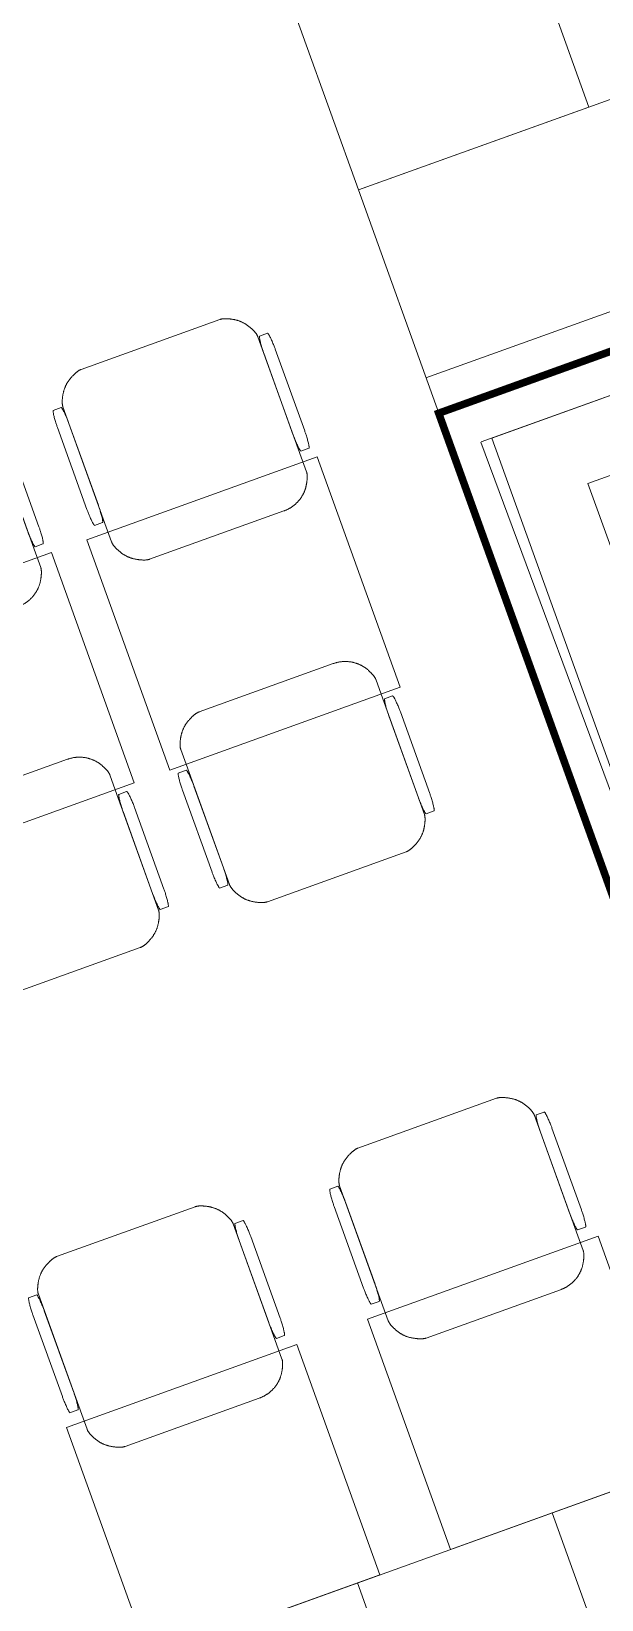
# Model space of a CAD drawing. Header units: centimetres. Extents: x 139057 to 200038, y 34824 to 80516.
# Drawn here: x 175576 to 175727.4, y 55373.2 to 55789.7 of the extents above; entities that cross this region are included whole.
import ezdxf

# ---------------------------------------------------------------- set-up
doc = ezdxf.new("R2010")
doc.units = ezdxf.units.CM
doc.header["$LTSCALE"] = 100
doc.layers.get('0').update_dxf_attribs({"lineweight": 0})
doc.layers.add('430_TAVOLATI_001-AM_0', color=3, linetype='Continuous', lineweight=0)
doc.layers.add('461_LAYOUT_SCHEMATICO_001-AM_0', color=11, linetype='Continuous', lineweight=0)
doc.layers.add('giunti ottone', color=7, linetype='Continuous', true_color=0xcbbc95)

# ---------------------------------------------------------------- blocks, each defined once
blk = doc.blocks.new('ARD Chair- KARTELL_Piuma')
for points in [[(-275, 149), (-275, 190.6), (-275, 191.4), (-275, 192.1), (-274.9, 192.9), (-274.8, 193.7), (-274.7, 194.6), (-274.6, 195.4), (-274.4, 196.3), (-274.2, 197.1), (-274, 198), (-273.8, 198.9), (-273.5, 199.9), (-273.3, 200.8), (-273, 201.8), (-272.6, 202.8), (-272.3, 203.8), (-271.9, 204.8), (-271.5, 205.8), (-271.1, 206.8), (-270.7, 207.9), (-270.2, 209), (-269.7, 210.1), (-269.2, 211.2), (-268.7, 212.3), (-268.1, 213.5), (-267.5, 214.7), (-266.9, 215.8), (-266.3, 217), (-265.6, 218.3), (-264.9, 219.5), (-264.2, 220.8), (-263.5, 222), (-262.7, 223.3), (-261.9, 224.6), (-261.1, 225.9), (-260.3, 227.1), (-259.5, 228.4), (-258.7, 229.6), (-257.8, 230.8), (-256.9, 232), (-256, 233.1), (-255.1, 234.3), (-254.2, 235.4), (-253.2, 236.5), (-252.2, 237.6), (-251.3, 238.7), (-250.3, 239.8), (-249.2, 240.8), (-248.2, 241.8), (-247.1, 242.9), (-246.1, 243.9), (-245, 244.8), (-243.9, 245.8), (-242.7, 246.7), (-241.6, 247.7), (-240.4, 248.6), (-239.2, 249.5), (-238, 250.3), (-236.8, 251.2), (-235.6, 252), (-234.3, 252.9), (-233.1, 253.7), (-231.8, 254.5), (-230.5, 255.2), (-229.2, 256), (-227.8, 256.7), (-226.5, 257.5), (-225.3, 258.1), (-224, 258.8), (-222.7, 259.5), (-221.5, 260.1), (-220.3, 260.7), (-219.1, 261.2), (-217.9, 261.8), (-216.8, 262.3), (-215.6, 262.8), (-214.5, 263.3), (-213.4, 263.8), (-212.3, 264.2), (-211.2, 264.6), (-210.1, 265), (-209.1, 265.3), (-208.1, 265.7), (-207.1, 266), (-206.1, 266.3), (-205.1, 266.6), (-204.2, 266.8), (-203.2, 267), (-202.3, 267.2), (-201.4, 267.4), (-200.5, 267.5), (-199.7, 267.7), (-198.8, 267.8), (-198, 267.9), (-197.2, 267.9), (-196.4, 268), (-195.6, 268), (183.3, 268)], [(183.3, 268), (184.9, 268), (186.4, 267.9), (187.9, 267.9), (189.4, 267.8), (190.9, 267.7), (192.4, 267.5), (193.9, 267.4), (195.4, 267.2), (196.9, 267), (198.4, 266.8), (199.8, 266.6), (201.3, 266.3), (202.7, 266), (204.2, 265.7), (205.6, 265.3), (207.1, 265), (208.5, 264.6), (209.9, 264.2), (211.3, 263.8), (212.8, 263.3), (214.2, 262.8), (215.6, 262.3), (216.9, 261.8), (218.3, 261.2), (219.7, 260.7), (221.1, 260.1), (222.4, 259.5), (223.8, 258.8), (225.1, 258.1), (226.5, 257.5), (227.8, 256.7), (229.2, 256), (230.5, 255.2), (231.8, 254.5), (233.1, 253.7), (234.3, 252.9), (235.6, 252), (236.8, 251.2), (238, 250.3), (239.2, 249.5), (240.4, 248.6), (241.6, 247.7), (242.7, 246.7), (243.9, 245.8), (245, 244.8), (246.1, 243.9), (247.1, 242.9), (248.2, 241.8), (249.2, 240.8), (250.3, 239.8), (251.3, 238.7), (252.2, 237.6), (253.2, 236.5), (254.2, 235.4), (255.1, 234.3), (256, 233.1), (256.9, 232), (257.8, 230.8), (258.7, 229.6), (259.5, 228.4), (260.3, 227.1), (261.1, 225.9), (261.9, 224.6), (262.7, 223.3), (263.5, 222), (264.2, 220.8), (264.9, 219.5), (265.6, 218.3), (266.3, 217), (266.9, 215.8), (267.5, 214.7), (268.1, 213.5), (268.7, 212.3), (269.2, 211.2), (269.7, 210.1), (270.2, 209), (270.7, 207.9), (271.1, 206.8), (271.5, 205.8), (271.9, 204.8), (272.3, 203.8), (272.6, 202.8), (273, 201.8), (273.3, 200.8), (273.5, 199.9), (273.8, 198.9), (274, 198), (274.2, 197.1), (274.4, 196.3), (274.6, 195.4), (274.7, 194.6), (274.8, 193.7), (274.9, 192.9), (275, 192.1), (275, 191.4), (275, 190.6), (275, 149)], [(275, 149), (275, -190.6), (275, -191.4), (275, -192.1), (274.9, -192.9), (274.8, -193.7), (274.7, -194.6), (274.6, -195.4), (274.4, -196.3), (274.2, -197.1), (274, -198), (273.8, -198.9), (273.5, -199.9), (273.3, -200.8), (273, -201.8), (272.6, -202.8), (272.3, -203.8), (271.9, -204.8), (271.5, -205.8), (271.1, -206.8), (270.7, -207.9), (270.2, -209), (269.7, -210.1), (269.2, -211.2), (268.7, -212.3), (268.1, -213.5), (267.5, -214.7), (266.9, -215.8), (266.3, -217), (265.6, -218.3), (264.9, -219.5), (264.2, -220.8), (263.5, -222), (262.7, -223.3), (261.9, -224.6), (261.1, -225.9), (260.3, -227.1), (259.5, -228.4), (258.7, -229.6), (257.8, -230.8), (256.9, -232), (256, -233.1), (255.1, -234.3), (254.2, -235.4), (253.2, -236.5), (252.2, -237.6), (251.3, -238.7), (250.3, -239.8), (249.2, -240.8), (248.2, -241.8), (247.1, -242.9), (246.1, -243.9), (245, -244.8), (243.9, -245.8), (242.7, -246.7), (241.6, -247.7), (240.4, -248.6), (239.2, -249.5), (238, -250.3), (236.8, -251.2), (235.6, -252), (234.3, -252.9), (233.1, -253.7), (231.8, -254.5), (230.5, -255.2), (229.2, -256), (227.8, -256.7), (226.5, -257.5), (225.3, -258.1), (224, -258.8), (222.7, -259.5), (221.5, -260.1), (220.3, -260.7), (219.1, -261.2), (217.9, -261.8), (216.8, -262.3), (215.6, -262.8), (214.5, -263.3), (213.4, -263.8), (212.3, -264.2), (211.2, -264.6), (210.1, -265), (209.1, -265.3), (208.1, -265.7), (207.1, -266), (206.1, -266.3), (205.1, -266.6), (204.2, -266.8), (203.2, -267), (202.3, -267.2), (201.4, -267.4), (200.5, -267.5), (199.7, -267.7), (198.8, -267.8), (198, -267.9), (197.2, -267.9), (196.4, -268), (195.6, -268), (-195.6, -268), (-196.4, -268), (-197.2, -267.9), (-198, -267.9), (-198.8, -267.8), (-199.7, -267.7), (-200.5, -267.5), (-201.4, -267.4), (-202.3, -267.2), (-203.2, -267), (-204.2, -266.8), (-205.1, -266.6), (-206.1, -266.3), (-207.1, -266), (-208.1, -265.7), (-209.1, -265.3), (-210.1, -265), (-211.2, -264.6), (-212.3, -264.2), (-213.4, -263.8), (-214.5, -263.3), (-215.6, -262.8), (-216.8, -262.3), (-217.9, -261.8), (-219.1, -261.2), (-220.3, -260.7), (-221.5, -260.1), (-222.7, -259.5), (-224, -258.8), (-225.3, -258.1), (-226.5, -257.5), (-227.8, -256.7), (-229.2, -256), (-230.5, -255.2), (-231.8, -254.5), (-233.1, -253.7), (-234.3, -252.9), (-235.6, -252), (-236.8, -251.2), (-238, -250.3), (-239.2, -249.5), (-240.4, -248.6), (-241.6, -247.7), (-242.7, -246.7), (-243.9, -245.8), (-245, -244.8), (-246.1, -243.9), (-247.1, -242.9), (-248.2, -241.8), (-249.2, -240.8), (-250.3, -239.8), (-251.3, -238.7), (-252.2, -237.6), (-253.2, -236.5), (-254.2, -235.4), (-255.1, -234.3), (-256, -233.1), (-256.9, -232), (-257.8, -230.8), (-258.7, -229.6), (-259.5, -228.4), (-260.3, -227.1), (-261.1, -225.9), (-261.9, -224.6), (-262.7, -223.3), (-263.5, -222), (-264.2, -220.8), (-264.9, -219.5), (-265.6, -218.3), (-266.3, -217), (-266.9, -215.8), (-267.5, -214.7), (-268.1, -213.5), (-268.7, -212.3), (-269.2, -211.2), (-269.7, -210.1), (-270.2, -209), (-270.7, -207.9), (-271.1, -206.8), (-271.5, -205.8), (-271.9, -204.8), (-272.3, -203.8), (-272.6, -202.8), (-273, -201.8), (-273.3, -200.8), (-273.5, -199.9), (-273.8, -198.9), (-274, -198), (-274.2, -197.1), (-274.4, -196.3), (-274.6, -195.4), (-274.7, -194.6), (-274.8, -193.7), (-274.9, -192.9), (-275, -192.1), (-275, -191.4), (-275, -190.6), (-275, 149)]]:
    blk.add_lwpolyline(points)
for points in [[(-280.4, 134), (-280.4, 134), (-280.4, 134), (-280.4, 134), (-280.3, 134), (-280.3, 134), (-280.3, 134), (-280.3, 134), (-280.3, 134), (-280.3, 134), (-280.3, 134), (-280.3, 134), (-280.3, 134), (-280.2, 134), (-280.2, 134), (-280.2, 134), (-280.2, 134), (-280.2, 134), (-280.2, 133.9), (-280.2, 133.9), (-280.2, 133.9), (-280.1, 133.9), (-280.1, 133.9), (-280.1, 133.9), (-280.1, 133.9), (-280.1, 133.9), (-280, 133.9), (-280, 133.9), (-280, 133.8), (-280, 133.8), (-279.9, 133.8), (-279.9, 133.8), (-279.9, 133.8), (-279.9, 133.8), (-279.9, 133.7), (-279.8, 133.7), (-279.8, 133.7), (-279.8, 133.7), (-279.8, 133.6), (-279.7, 133.6), (-279.7, 133.6), (-279.7, 133.5), (-279.6, 133.5), (-279.6, 133.4), (-279.5, 133.3), (-279.5, 133.3), (-279.5, 133.2), (-279.4, 133.1), (-279.4, 133), (-279.3, 133), (-279.2, 132.8), (-279.2, 132.6), (-279.1, 132.4), (-279, 132.2), (-278.9, 131.9), (-278.8, 131.7), (-278.7, 131.2), (-278.5, 130.6), (-278.3, 129.9), (-278.2, 129.2), (-278, 128.4), (-277.9, 127.6), (-277.7, 126.7), (-277.5, 125.8), (-277.4, 124.8), (-277.1, 122.8), (-276.8, 120.6), (-276.6, 118.2), (-276.3, 115.6), (-276.1, 112.9), (-275.9, 110), (-275.7, 106.9), (-275.6, 103.9), (-275.4, 101), (-275.3, 98.3), (-275.2, 95.7), (-275.1, 93.3), (-275, 91.1), (-275, 89), (-275, 87.1), (-275, -143.8), (-275, -145.7), (-275, -147.7), (-275.1, -149.9), (-275.2, -152.3), (-275.3, -154.9), (-275.4, -157.6), (-275.6, -160.5), (-275.7, -163.6), (-275.9, -166.6), (-276.1, -169.5), (-276.3, -172.2), (-276.6, -174.8), (-276.8, -177.2), (-277.1, -179.4), (-277.4, -181.5), (-277.5, -182.4), (-277.7, -183.4), (-278, -185.1), (-278.3, -186.5), (-278.6, -187.8), (-278.7, -188.3), (-278.8, -188.8), (-278.9, -189.2), (-279.1, -189.6), (-279.1, -189.8), (-279.2, -189.9), (-279.2, -190), (-279.2, -190.1), (-279.3, -190.2), (-279.3, -190.2), (-279.3, -190.3), (-279.4, -190.3), (-279.4, -190.4), (-279.4, -190.4), (-279.4, -190.4), (-279.4, -190.4), (-279.4, -190.5), (-279.5, -190.5), (-279.5, -190.5), (-279.5, -190.5), (-279.5, -190.5), (-279.5, -190.5), (-279.5, -190.5), (-279.5, -190.5), (-279.5, -190.6), (-279.5, -190.6), (-279.5, -190.6), (-279.5, -190.6), (-279.6, -190.6), (-279.6, -190.6), (-279.6, -190.6), (-279.6, -190.6), (-279.6, -190.6), (-279.6, -190.6), (-279.6, -190.6), (-279.6, -190.6), (-279.6, -190.6), (-279.6, -190.6), (-279.6, -190.6), (-279.6, -190.6), (-279.6, -190.6), (-279.6, -190.6), (-279.6, -190.6), (-279.6, -190.6), (-279.6, -190.6), (-279.7, -190.6), (-279.7, -190.6), (-279.7, -190.6), (-279.7, -190.6), (-302.7, -190.6), (-302.7, -190.6), (-302.7, -190.6), (-302.7, -190.6), (-302.7, -190.6), (-302.7, -190.6), (-302.7, -190.6), (-302.7, -190.6), (-302.7, -190.6), (-302.7, -190.6), (-302.7, -190.6), (-302.7, -190.6), (-302.7, -190.6), (-302.7, -190.6), (-302.8, -190.6), (-302.8, -190.6), (-302.8, -190.6), (-302.8, -190.6), (-302.8, -190.6), (-302.8, -190.6), (-302.8, -190.6), (-302.8, -190.6), (-302.8, -190.6), (-302.8, -190.6), (-302.8, -190.6), (-302.8, -190.5), (-302.8, -190.5), (-302.8, -190.5), (-302.8, -190.5), (-302.9, -190.5), (-302.9, -190.5), (-302.9, -190.5), (-302.9, -190.5), (-302.9, -190.4), (-302.9, -190.4), (-302.9, -190.4), (-303, -190.4), (-303, -190.3), (-303, -190.3), (-303, -190.2), (-303.1, -190.2), (-303.1, -190.1), (-303.1, -190), (-303.2, -189.9), (-303.2, -189.8), (-303.3, -189.6), (-303.4, -189.2), (-303.5, -188.8), (-303.7, -188.3), (-303.8, -187.8), (-304.1, -186.5), (-304.3, -185.1), (-304.6, -183.4), (-304.8, -182.4), (-304.9, -181.5), (-305.2, -179.4), (-305.5, -177.2), (-305.8, -174.8), (-306, -172.2), (-306.2, -169.5), (-306.4, -166.6), (-306.6, -163.6), (-306.8, -160.5), (-306.9, -157.6), (-307.1, -154.9), (-307.2, -152.3), (-307.2, -149.9), (-307.3, -147.7), (-307.3, -145.7), (-307.3, -143.8), (-307.3, 87.1), (-307.3, 89), (-307.3, 91.1), (-307.2, 93.3), (-307.2, 95.7), (-307.1, 98.3), (-306.9, 101), (-306.8, 103.9), (-306.6, 106.9), (-306.4, 110), (-306.2, 112.9), (-306, 115.6), (-305.8, 118.2), (-305.5, 120.6), (-305.2, 122.8), (-304.9, 124.8), (-304.8, 125.8), (-304.6, 126.7), (-304.3, 128.4), (-304.1, 129.9), (-303.8, 131.2), (-303.7, 131.7), (-303.5, 132.2), (-303.4, 132.6), (-303.3, 133), (-303.2, 133.1), (-303.2, 133.3), (-303.1, 133.4), (-303.1, 133.5), (-303.1, 133.5), (-303, 133.6), (-303, 133.6), (-303, 133.7), (-303, 133.7), (-302.9, 133.8), (-302.9, 133.8), (-302.9, 133.8), (-302.9, 133.8), (-302.9, 133.8), (-302.9, 133.9), (-302.9, 133.9), (-302.8, 133.9), (-302.8, 133.9), (-302.8, 133.9), (-302.8, 133.9), (-302.8, 133.9), (-302.8, 133.9), (-302.8, 133.9), (-302.8, 133.9), (-302.8, 133.9), (-302.8, 133.9), (-302.8, 133.9), (-302.8, 134), (-302.8, 134), (-302.8, 134), (-302.8, 134), (-302.7, 134), (-302.7, 134), (-302.7, 134), (-302.7, 134), (-302.7, 134), (-302.7, 134), (-302.7, 134), (-302.7, 134), (-302.7, 134), (-302.7, 134), (-302.7, 134), (-302.7, 134), (-302.7, 134), (-302.7, 134)], [(301.9, 134), (302, 134), (302, 134), (302, 134), (302, 134), (302, 134), (302, 134), (302, 134), (302, 134), (302.1, 134), (302.1, 134), (302.1, 134), (302.1, 134), (302.1, 134), (302.1, 134), (302.1, 134), (302.1, 134), (302.1, 134), (302.2, 133.9), (302.2, 133.9), (302.2, 133.9), (302.2, 133.9), (302.2, 133.9), (302.2, 133.9), (302.3, 133.9), (302.3, 133.9), (302.3, 133.9), (302.3, 133.9), (302.4, 133.8), (302.4, 133.8), (302.4, 133.8), (302.4, 133.8), (302.4, 133.8), (302.5, 133.8), (302.5, 133.7), (302.5, 133.7), (302.5, 133.7), (302.6, 133.7), (302.6, 133.6), (302.6, 133.6), (302.6, 133.6), (302.7, 133.5), (302.7, 133.5), (302.7, 133.4), (302.8, 133.3), (302.8, 133.3), (302.9, 133.2), (302.9, 133.1), (303, 133), (303, 133), (303.1, 132.8), (303.2, 132.6), (303.3, 132.4), (303.3, 132.2), (303.4, 131.9), (303.5, 131.7), (303.7, 131.2), (303.8, 130.6), (304, 129.9), (304.2, 129.2), (304.3, 128.4), (304.5, 127.6), (304.6, 126.7), (304.8, 125.8), (304.9, 124.8), (305.2, 122.8), (305.5, 120.6), (305.8, 118.2), (306, 115.6), (306.2, 112.9), (306.4, 110), (306.6, 106.9), (306.8, 103.9), (306.9, 101), (307.1, 98.3), (307.2, 95.7), (307.2, 93.3), (307.3, 91.1), (307.3, 89), (307.3, 87.1), (307.3, -143.8), (307.3, -145.7), (307.3, -147.7), (307.2, -149.9), (307.2, -152.3), (307.1, -154.9), (306.9, -157.6), (306.8, -160.5), (306.6, -163.6), (306.4, -166.6), (306.2, -169.5), (306, -172.2), (305.8, -174.8), (305.5, -177.2), (305.2, -179.4), (304.9, -181.5), (304.8, -182.4), (304.6, -183.4), (304.3, -185.1), (304.1, -186.5), (303.8, -187.8), (303.7, -188.3), (303.5, -188.8), (303.4, -189.2), (303.3, -189.6), (303.2, -189.8), (303.2, -189.9), (303.1, -190), (303.1, -190.1), (303.1, -190.2), (303, -190.2), (303, -190.3), (303, -190.3), (303, -190.4), (302.9, -190.4), (302.9, -190.4), (302.9, -190.4), (302.9, -190.5), (302.9, -190.5), (302.9, -190.5), (302.9, -190.5), (302.8, -190.5), (302.8, -190.5), (302.8, -190.5), (302.8, -190.5), (302.8, -190.6), (302.8, -190.6), (302.8, -190.6), (302.8, -190.6), (302.8, -190.6), (302.8, -190.6), (302.8, -190.6), (302.8, -190.6), (302.8, -190.6), (302.8, -190.6), (302.8, -190.6), (302.7, -190.6), (302.7, -190.6), (302.7, -190.6), (302.7, -190.6), (302.7, -190.6), (302.7, -190.6), (302.7, -190.6), (302.7, -190.6), (302.7, -190.6), (302.7, -190.6), (302.7, -190.6), (302.7, -190.6), (302.7, -190.6), (302.7, -190.6), (279.7, -190.6), (279.7, -190.6), (279.7, -190.6), (279.7, -190.6), (279.6, -190.6), (279.6, -190.6), (279.6, -190.6), (279.6, -190.6), (279.6, -190.6), (279.6, -190.6), (279.6, -190.6), (279.6, -190.6), (279.6, -190.6), (279.6, -190.6), (279.6, -190.6), (279.6, -190.6), (279.6, -190.6), (279.6, -190.6), (279.6, -190.6), (279.6, -190.6), (279.6, -190.6), (279.5, -190.6), (279.5, -190.6), (279.5, -190.6), (279.5, -190.6), (279.5, -190.5), (279.5, -190.5), (279.5, -190.5), (279.5, -190.5), (279.5, -190.5), (279.5, -190.5), (279.5, -190.5), (279.4, -190.5), (279.4, -190.4), (279.4, -190.4), (279.4, -190.4), (279.4, -190.4), (279.4, -190.3), (279.3, -190.3), (279.3, -190.2), (279.3, -190.2), (279.2, -190.1), (279.2, -190), (279.2, -189.9), (279.1, -189.8), (279.1, -189.6), (278.9, -189.2), (278.8, -188.8), (278.7, -188.3), (278.6, -187.8), (278.3, -186.5), (278, -185.1), (277.7, -183.4), (277.5, -182.4), (277.4, -181.5), (277.1, -179.4), (276.8, -177.2), (276.6, -174.8), (276.3, -172.2), (276.1, -169.5), (275.9, -166.6), (275.7, -163.6), (275.6, -160.5), (275.4, -157.6), (275.3, -154.9), (275.2, -152.3), (275.1, -149.9), (275, -147.7), (275, -145.7), (275, -143.8), (275, 87.1), (275, 89), (275, 91.1), (275.1, 93.3), (275.2, 95.7), (275.3, 98.3), (275.4, 101), (275.6, 103.9), (275.7, 106.9), (275.9, 110), (276.1, 112.9), (276.3, 115.6), (276.6, 118.2), (276.8, 120.6), (277.1, 122.8), (277.4, 124.8), (277.5, 125.8), (277.7, 126.7), (278, 128.4), (278.3, 129.9), (278.6, 131.2), (278.7, 131.7), (278.8, 132.2), (278.9, 132.6), (279.1, 133), (279.1, 133.1), (279.2, 133.3), (279.2, 133.4), (279.2, 133.5), (279.3, 133.5), (279.3, 133.6), (279.3, 133.6), (279.4, 133.7), (279.4, 133.7), (279.4, 133.8), (279.4, 133.8), (279.4, 133.8), (279.4, 133.8), (279.5, 133.8), (279.5, 133.9), (279.5, 133.9), (279.5, 133.9), (279.5, 133.9), (279.5, 133.9), (279.5, 133.9), (279.5, 133.9), (279.5, 133.9), (279.5, 133.9), (279.5, 133.9), (279.6, 133.9), (279.6, 133.9), (279.6, 133.9), (279.6, 134), (279.6, 134), (279.6, 134), (279.6, 134), (279.6, 134), (279.6, 134), (279.6, 134), (279.6, 134), (279.6, 134), (279.6, 134), (279.6, 134), (279.6, 134), (279.6, 134), (279.6, 134), (279.7, 134), (279.7, 134), (279.7, 134), (279.7, 134)]]:
    blk.add_lwpolyline(points, close=True)
blk = doc.blocks.new('ARD Table- 750 x 750 Square')
blk.add_lwpolyline([(375, 375), (375, -375), (-375, -375), (-375, 375)], close=True)
blk = doc.blocks.new('ARD Furniture-Table +1 Chair')
at = {"xscale": 0.8666666666666667, "yscale": 0.8666666666666667, "zscale": 0.8666666666666667}
blk.add_blockref('ARD Table- 750 x 750 Square', (50, 258.5), dxfattribs=at)
at = {"xscale": -1}
blk.add_blockref('ARD Chair- KARTELL_Piuma', (50, -234.5), dxfattribs=at)
blk = doc.blocks.new('pana a muro')
at = {"lineweight": 0}
for p, q in [((14985173.1, 36716704.03), (14985190.04, 36716656.99)), ((14985121.39, 36716685.41), (14985136.3, 36716644.01))]:
    blk.add_line(p, q, dxfattribs=at)
at = {"linetype": 'Continuous', "lineweight": 0, "flags": 128}
blk.add_lwpolyline([(14984672.74, 36716470.66), (14984655.8, 36716517.7), (14985239.52, 36716727.96)], dxfattribs=at)
at = {"xscale": 0.09999999999999998, "yscale": 0.09999999999999998, "zscale": 0.09999999999999998, "rotation": 199.8087590560134}
for p in [(14985161.64, 36716761.92), (14985081.67, 36716733.12)]:
    blk.add_blockref('ARD Furniture-Table +1 Chair', p, dxfattribs=at)
blk = doc.blocks.new('ARD Furniture- Table + 2 Chairs')
at = {"rotation": 180}
blk.add_blockref('ARD Chair- KARTELL_Piuma', (40, 438), dxfattribs=at)
at = {"xscale": 0.8666666666666667, "yscale": 0.8666666666666667, "zscale": 0.8666666666666667}
blk.add_blockref('ARD Table- 750 x 750 Square', (50, -50), dxfattribs=at)
at = {"xscale": -1}
blk.add_blockref('ARD Chair- KARTELL_Piuma', (54, -524), dxfattribs=at)

msp = doc.modelspace()

# ---------------------------------------------------------------- linework, layer by layer
at = {"layer": '430_TAVOLATI_001-AM_0'}
for p, q in [((175695.39, 55680.68, 0), (175933.38, 55766.41, 0)), ((175723.77, 55669.65, 0), (175921.34, 55740.81, 0)), ((175784.92, 55691.68, 0), (175723.77, 55669.65, 0)), ((175811.77, 55366.53, 0), (175695.35, 55680.67, 0)), ((175830.59, 55373.31, 0), (175723.77, 55669.65, 0))]:
    msp.add_line(p, q, dxfattribs=at)
msp.add_lwpolyline([(175684.18, 55688.34), (176185.06, 55868.76), (176188.79, 55858.41), (176071.69, 55816.22), (176075.58, 55805.4), (176064.06, 55801.25), (176060.16, 55812.08), (175933.39, 55766.41), (175933.38, 55766.41), (175698.26, 55681.72), (175811.78, 55366.56), (175140.44, 55124.72), (175136.7, 55135.09), (175797.7, 55373.18)], close=True, dxfattribs=at)
at = {"layer": '461_LAYOUT_SCHEMATICO_001-AM_0', "extrusion": (1.23823e-09, 6.80219e-10, 1), "elevation": 0, "flags": 128}
msp.add_lwpolyline([(176099.03, 55837.42), (176077.72, 55896.71), (175662.84, 55747.63), (175684.15, 55688.34)], close=True, dxfattribs=at)
at = {"layer": '461_LAYOUT_SCHEMATICO_001-AM_0', "extrusion": (1.23823e-09, 6.80219e-10, 1), "elevation": -0.03, "flags": 128}
msp.add_lwpolyline([(176095.65, 55846.83), (175680.76, 55697.75)], dxfattribs=at)
at = {"layer": 'giunti ottone', "linetype": 'Continuous', "lineweight": 18, "const_width": 2, "elevation": 0}
msp.add_lwpolyline([(174980.3, 55564.7, -0.590884), (175036.77, 55541.45), (175135.08, 55139.5), (175136.68, 55135.07), (175797.68, 55373.16), (175684.15, 55688.31), (176834.55, 56102.68), (176837.55, 56097.52), (176908.94, 56139.06), (176874.83, 56194.23), (176730.24, 56428), (176624.02, 56582), (176532.15, 56714.88), (176415.94, 56627.32), (176182.89, 56929.33), (176298.44, 57018.49), (176221, 57111.14), (176193.35, 57144.26), (176075.59, 57282.36), (175972.66, 57403.17), (175851.48, 57316.96), (175882.05, 57273.79), (175865.73, 57262.24)], format="xyb", dxfattribs=at)

# ---------------------------------------------------------------- block references
at = {"layer": '461_LAYOUT_SCHEMATICO_001-AM_0', "extrusion": (1.23823e-09, 6.80219e-10, 1), "xscale": 0.1000000000000001, "yscale": 0.1000000000000001, "zscale": 0.1000000000000001, "rotation": 199.765191869921}
for p in [(175758.39, 55843.97, 0.04), (175678.4, 55815.22, 0.04)]:
    msp.add_blockref('ARD Furniture-Table +1 Chair', p, dxfattribs=at)
at = {"layer": '461_LAYOUT_SCHEMATICO_001-AM_0', "xscale": -0.1, "yscale": 0.1, "zscale": 0.1, "rotation": 19.80904274913195}
for p in [(175635.33, 55641.52, 0), (175564.76, 55616.11, 0)]:
    msp.add_blockref('ARD Furniture- Table + 2 Chairs', p, dxfattribs=at)
at = {"layer": '461_LAYOUT_SCHEMATICO_001-AM_0'}
msp.add_blockref('pana a muro', (-14809458.82, -36661307.76, 0), dxfattribs=at)

doc.saveas('drawing.dxf')
